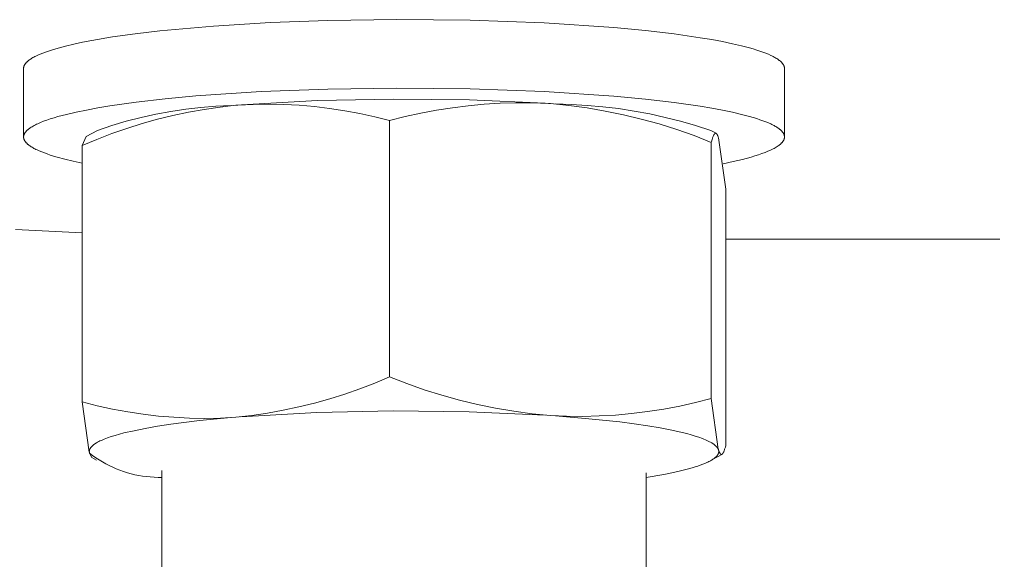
# Model space of a CAD drawing. Header units: millimetres. Extents: x -75 to 3710, y -20 to 2482.
# Drawn here: x 241.08 to 257.98, y 2303.33 to 2312.72 of the extents above; entities that cross this region are included whole.
import ezdxf

# ---------------------------------------------------------------- set-up
doc = ezdxf.new("R2010")
doc.units = ezdxf.units.MM
doc.layers.add('ZANO_R', color=7, linetype='Continuous', lineweight=0)

msp = doc.modelspace()

# ---------------------------------------------------------------- linework, layer by layer
at = {"layer": 'ZANO_R'}
for p, q in [((246.428, 2312.707), (247.627, 2312.724)), ((247.627, 2312.724), (248.901, 2312.711)), ((243.516, 2312.526), (244.446, 2312.61)), ((244.446, 2312.61), (245.433, 2312.67)), ((245.433, 2312.67), (246.428, 2312.707)), ((248.901, 2312.711), (250.182, 2312.664)), ((250.182, 2312.664), (251.388, 2312.583)), ((251.388, 2312.583), (251.937, 2312.531)), ((242.334, 2312.36), (242.692, 2312.42)), ((242.692, 2312.42), (243.087, 2312.476)), ((243.087, 2312.476), (243.516, 2312.526)), ((251.937, 2312.531), (252.439, 2312.472)), ((252.439, 2312.472), (252.887, 2312.408)), ((252.887, 2312.408), (253.089, 2312.374)), ((241.635, 2312.194), (241.751, 2312.228)), ((241.751, 2312.228), (241.879, 2312.262)), ((241.879, 2312.262), (242.02, 2312.296)), ((242.02, 2312.296), (242.171, 2312.328)), ((242.171, 2312.328), (242.334, 2312.36)), ((253.089, 2312.374), (253.276, 2312.339)), ((253.276, 2312.339), (253.448, 2312.303)), ((253.448, 2312.303), (253.604, 2312.267)), ((253.604, 2312.267), (253.744, 2312.23)), ((253.744, 2312.23), (253.808, 2312.212)), ((241.282, 2312.043), (241.297, 2312.052)), ((241.297, 2312.052), (241.312, 2312.061)), ((241.312, 2312.061), (241.328, 2312.07)), ((241.328, 2312.07), (241.345, 2312.079)), ((241.345, 2312.079), (241.363, 2312.087)), ((241.363, 2312.087), (241.4, 2312.105)), ((241.4, 2312.105), (241.441, 2312.123)), ((241.441, 2312.123), (241.485, 2312.141)), ((241.485, 2312.141), (241.532, 2312.159)), ((241.532, 2312.159), (241.582, 2312.176)), ((241.582, 2312.176), (241.635, 2312.194)), ((253.808, 2312.212), (253.869, 2312.193)), ((253.869, 2312.193), (253.925, 2312.174)), ((253.925, 2312.174), (253.978, 2312.156)), ((253.978, 2312.156), (254.027, 2312.137)), ((254.027, 2312.137), (254.072, 2312.119)), ((254.072, 2312.119), (254.114, 2312.1)), ((254.114, 2312.1), (254.133, 2312.091)), ((254.133, 2312.091), (254.152, 2312.081)), ((254.152, 2312.081), (254.169, 2312.072)), ((254.169, 2312.072), (254.186, 2312.063)), ((254.186, 2312.063), (254.202, 2312.054)), ((254.202, 2312.054), (254.217, 2312.044)), ((241.151, 2311.883), (241.152, 2311.887)), ((241.151, 2311.878), (241.151, 2311.883)), ((241.151, 2311.874), (241.151, 2311.878)), ((241.152, 2311.891), (241.153, 2311.896)), ((241.152, 2311.887), (241.152, 2311.891)), ((241.153, 2311.896), (241.154, 2311.9)), ((241.154, 2311.9), (241.155, 2311.905)), ((241.155, 2311.905), (241.157, 2311.909)), ((241.157, 2311.909), (241.158, 2311.913)), ((241.158, 2311.913), (241.16, 2311.918)), ((241.16, 2311.918), (241.162, 2311.922)), ((241.162, 2311.922), (241.164, 2311.927)), ((241.164, 2311.927), (241.166, 2311.931)), ((241.166, 2311.931), (241.168, 2311.936)), ((241.168, 2311.936), (241.171, 2311.94)), ((241.171, 2311.94), (241.174, 2311.944)), ((241.174, 2311.944), (241.177, 2311.949)), ((241.177, 2311.949), (241.18, 2311.953)), ((241.18, 2311.953), (241.183, 2311.958)), ((241.183, 2311.958), (241.187, 2311.962)), ((241.187, 2311.962), (241.19, 2311.967)), ((241.19, 2311.967), (241.194, 2311.971)), ((241.194, 2311.971), (241.198, 2311.976)), ((241.198, 2311.976), (241.203, 2311.98)), ((241.203, 2311.98), (241.207, 2311.985)), ((241.207, 2311.985), (241.212, 2311.989)), ((241.212, 2311.989), (241.217, 2311.993)), ((241.217, 2311.993), (241.222, 2311.998)), ((241.222, 2311.998), (241.227, 2312.002)), ((241.227, 2312.002), (241.232, 2312.007)), ((241.232, 2312.007), (241.244, 2312.016)), ((241.244, 2312.016), (241.256, 2312.025)), ((241.256, 2312.025), (241.269, 2312.034)), ((241.269, 2312.034), (241.282, 2312.043)), ((254.217, 2312.044), (254.233, 2312.034)), ((254.233, 2312.034), (254.248, 2312.024)), ((254.248, 2312.024), (254.255, 2312.019)), ((254.255, 2312.019), (254.261, 2312.014)), ((254.261, 2312.014), (254.268, 2312.009)), ((254.268, 2312.009), (254.274, 2312.003)), ((254.274, 2312.003), (254.28, 2311.998)), ((254.28, 2311.998), (254.286, 2311.993)), ((254.286, 2311.993), (254.292, 2311.988)), ((254.292, 2311.988), (254.297, 2311.982)), ((254.297, 2311.982), (254.302, 2311.977)), ((254.302, 2311.977), (254.307, 2311.972)), ((254.307, 2311.972), (254.312, 2311.967)), ((254.312, 2311.967), (254.316, 2311.961)), ((254.316, 2311.961), (254.32, 2311.956)), ((254.32, 2311.956), (254.324, 2311.95)), ((254.324, 2311.95), (254.328, 2311.945)), ((254.328, 2311.945), (254.33, 2311.942)), ((254.33, 2311.942), (254.331, 2311.94)), ((254.331, 2311.94), (254.333, 2311.937)), ((254.333, 2311.937), (254.334, 2311.934)), ((254.334, 2311.934), (254.336, 2311.932)), ((254.336, 2311.932), (254.337, 2311.929)), ((254.337, 2311.929), (254.339, 2311.926)), ((254.339, 2311.926), (254.34, 2311.923)), ((254.34, 2311.923), (254.341, 2311.921)), ((254.341, 2311.921), (254.342, 2311.918)), ((254.342, 2311.918), (254.343, 2311.915)), ((254.343, 2311.915), (254.344, 2311.913)), ((254.344, 2311.913), (254.345, 2311.91)), ((254.345, 2311.91), (254.346, 2311.907)), ((254.346, 2311.907), (254.347, 2311.904)), ((254.347, 2311.904), (254.348, 2311.902)), ((254.348, 2311.902), (254.348, 2311.899)), ((254.348, 2311.899), (254.349, 2311.896)), ((254.349, 2311.896), (254.349, 2311.893)), ((254.349, 2311.893), (254.35, 2311.891)), ((254.35, 2311.891), (254.35, 2311.888)), ((254.35, 2311.888), (254.351, 2311.885)), ((254.351, 2311.885), (254.351, 2311.882)), ((254.351, 2311.882), (254.351, 2311.88)), ((254.351, 2311.88), (254.351, 2311.877)), ((254.351, 2311.877), (254.351, 2311.874)), ((241.151, 2310.688), (241.151, 2311.874)), ((254.351, 2311.874), (254.351, 2310.684)), ((243.606, 2311.346), (244.141, 2311.396)), ((244.141, 2311.396), (245.274, 2311.472)), ((245.274, 2311.472), (246.428, 2311.517)), ((246.428, 2311.517), (247.627, 2311.534)), ((247.627, 2311.534), (248.901, 2311.521)), ((248.901, 2311.521), (250.182, 2311.474)), ((250.182, 2311.474), (251.388, 2311.393)), ((251.388, 2311.393), (251.937, 2311.341)), ((242.439, 2311.188), (242.649, 2311.223)), ((242.649, 2311.223), (243.106, 2311.288)), ((243.106, 2311.288), (243.606, 2311.346)), ((244.225, 2311.196), (244.487, 2311.217)), ((244.286, 2311.164), (244.56, 2311.204)), ((244.487, 2311.217), (244.75, 2311.228)), ((244.56, 2311.204), (244.834, 2311.235)), ((244.834, 2311.235), (244.868, 2311.238)), ((244.868, 2311.238), (245.134, 2311.25)), ((244.934, 2311.243), (246.25, 2311.315)), ((245.134, 2311.25), (245.399, 2311.254)), ((245.399, 2311.254), (245.665, 2311.249)), ((245.665, 2311.249), (245.93, 2311.236)), ((245.93, 2311.236), (246.195, 2311.213)), ((246.195, 2311.213), (246.459, 2311.181)), ((246.25, 2311.315), (247.567, 2311.343)), ((247.567, 2311.343), (248.885, 2311.328)), ((248.865, 2311.227), (248.589, 2311.192)), ((249.142, 2311.252), (248.865, 2311.227)), ((248.885, 2311.328), (250.201, 2311.269)), ((249.42, 2311.269), (249.142, 2311.252)), ((249.698, 2311.276), (249.42, 2311.269)), ((249.977, 2311.275), (249.698, 2311.276)), ((250.255, 2311.266), (249.977, 2311.275)), ((250.29, 2311.263), (250.255, 2311.266)), ((250.609, 2311.231), (250.29, 2311.263)), ((250.379, 2311.257), (250.653, 2311.25)), ((250.926, 2311.189), (250.609, 2311.231)), ((250.653, 2311.25), (250.927, 2311.233)), ((250.927, 2311.233), (251.2, 2311.209)), ((251.2, 2311.209), (251.472, 2311.176)), ((251.937, 2311.341), (252.439, 2311.282)), ((252.439, 2311.282), (252.887, 2311.218)), ((252.887, 2311.218), (253.089, 2311.184)), ((241.68, 2311.017), (241.748, 2311.037)), ((241.748, 2311.037), (241.897, 2311.077)), ((241.897, 2311.077), (242.063, 2311.115)), ((242.063, 2311.115), (242.243, 2311.152)), ((242.243, 2311.152), (242.439, 2311.188)), ((243.188, 2311.023), (243.444, 2311.079)), ((243.444, 2311.079), (243.703, 2311.127)), ((243.474, 2310.991), (243.743, 2311.058)), ((243.703, 2311.127), (243.963, 2311.166)), ((243.743, 2311.058), (244.013, 2311.115)), ((243.963, 2311.166), (244.225, 2311.196)), ((244.013, 2311.115), (244.286, 2311.164)), ((246.459, 2311.181), (246.722, 2311.141)), ((246.722, 2311.141), (246.983, 2311.092)), ((246.983, 2311.092), (247.242, 2311.035)), ((247.242, 2311.035), (247.499, 2310.968)), ((247.769, 2311.037), (247.499, 2310.968)), ((248.041, 2311.098), (247.769, 2311.037)), ((248.314, 2311.149), (248.041, 2311.098)), ((248.589, 2311.192), (248.314, 2311.149)), ((251.242, 2311.135), (250.926, 2311.189)), ((251.556, 2311.071), (251.242, 2311.135)), ((251.472, 2311.176), (251.743, 2311.134)), ((251.867, 2310.996), (251.556, 2311.071)), ((251.743, 2311.134), (252.013, 2311.084)), ((252.013, 2311.084), (252.281, 2311.025)), ((253.089, 2311.184), (253.276, 2311.149)), ((253.276, 2311.149), (253.448, 2311.113)), ((253.448, 2311.113), (253.604, 2311.077)), ((253.604, 2311.077), (253.744, 2311.04)), ((253.744, 2311.04), (253.808, 2311.022)), ((241.283, 2310.853), (241.3, 2310.863)), ((241.3, 2310.863), (241.318, 2310.874)), ((241.318, 2310.874), (241.337, 2310.884)), ((241.337, 2310.884), (241.357, 2310.894)), ((241.357, 2310.894), (241.378, 2310.905)), ((241.378, 2310.905), (241.4, 2310.915)), ((241.4, 2310.915), (241.447, 2310.936)), ((241.447, 2310.936), (241.499, 2310.956)), ((241.499, 2310.956), (241.555, 2310.977)), ((241.555, 2310.977), (241.615, 2310.997)), ((241.615, 2310.997), (241.68, 2311.017)), ((242.431, 2310.799), (242.681, 2310.882)), ((242.681, 2310.882), (242.933, 2310.957)), ((242.933, 2310.957), (243.188, 2311.023)), ((242.944, 2310.834), (243.208, 2310.917)), ((243.208, 2310.917), (243.474, 2310.991)), ((247.499, 2310.968), (247.499, 2306.521)), ((252.175, 2310.91), (251.867, 2310.996)), ((252.481, 2310.814), (252.175, 2310.91)), ((252.281, 2311.025), (252.546, 2310.958)), ((252.546, 2310.958), (252.81, 2310.882)), ((252.81, 2310.882), (253.071, 2310.799)), ((253.808, 2311.022), (253.869, 2311.003)), ((253.869, 2311.003), (253.925, 2310.984)), ((253.925, 2310.984), (253.978, 2310.966)), ((253.978, 2310.966), (254.027, 2310.947)), ((254.027, 2310.947), (254.072, 2310.929)), ((254.072, 2310.929), (254.114, 2310.91)), ((254.114, 2310.91), (254.133, 2310.901)), ((254.133, 2310.901), (254.152, 2310.891)), ((254.152, 2310.891), (254.169, 2310.882)), ((254.169, 2310.882), (254.186, 2310.873)), ((254.186, 2310.873), (254.202, 2310.864)), ((254.202, 2310.864), (254.217, 2310.854)), ((241.151, 2310.693), (241.152, 2310.698)), ((241.152, 2310.698), (241.153, 2310.703)), ((241.153, 2310.703), (241.154, 2310.708)), ((241.154, 2310.708), (241.155, 2310.714)), ((241.155, 2310.714), (241.157, 2310.719)), ((241.157, 2310.719), (241.158, 2310.724)), ((241.158, 2310.724), (241.16, 2310.729)), ((241.16, 2310.729), (241.163, 2310.734)), ((241.163, 2310.734), (241.165, 2310.739)), ((241.165, 2310.739), (241.168, 2310.744)), ((241.168, 2310.744), (241.171, 2310.749)), ((241.171, 2310.749), (241.174, 2310.755)), ((241.174, 2310.755), (241.177, 2310.76)), ((241.177, 2310.76), (241.181, 2310.765)), ((241.181, 2310.765), (241.185, 2310.77)), ((241.185, 2310.77), (241.189, 2310.775)), ((241.189, 2310.775), (241.194, 2310.78)), ((241.194, 2310.78), (241.198, 2310.785)), ((241.198, 2310.785), (241.203, 2310.791)), ((241.203, 2310.791), (241.208, 2310.796)), ((241.208, 2310.796), (241.214, 2310.801)), ((241.214, 2310.801), (241.22, 2310.806)), ((241.22, 2310.806), (241.226, 2310.811)), ((241.226, 2310.811), (241.232, 2310.817)), ((241.232, 2310.817), (241.238, 2310.822)), ((241.238, 2310.822), (241.245, 2310.827)), ((241.245, 2310.827), (241.252, 2310.832)), ((241.252, 2310.832), (241.267, 2310.843)), ((241.267, 2310.843), (241.283, 2310.853)), ((242.236, 2310.69), (242.431, 2310.799)), ((242.424, 2310.643), (242.682, 2310.742)), ((242.682, 2310.742), (242.944, 2310.834)), ((252.783, 2310.708), (252.481, 2310.814)), ((253.081, 2310.591), (252.783, 2310.708)), ((253.071, 2310.799), (253.163, 2310.748)), ((253.116, 2310.701), (253.112, 2310.691)), ((253.12, 2310.709), (253.116, 2310.701)), ((253.122, 2310.713), (253.12, 2310.709)), ((253.124, 2310.717), (253.122, 2310.713)), ((253.125, 2310.72), (253.124, 2310.717)), ((253.127, 2310.724), (253.125, 2310.72)), ((253.129, 2310.727), (253.127, 2310.724)), ((253.131, 2310.73), (253.129, 2310.727)), ((253.132, 2310.731), (253.131, 2310.73)), ((253.133, 2310.733), (253.132, 2310.731)), ((253.134, 2310.734), (253.133, 2310.733)), ((253.135, 2310.735), (253.134, 2310.734)), ((253.136, 2310.736), (253.135, 2310.735)), ((253.137, 2310.738), (253.136, 2310.736)), ((253.138, 2310.739), (253.137, 2310.738)), ((253.139, 2310.74), (253.138, 2310.739)), ((253.14, 2310.741), (253.139, 2310.74)), ((253.141, 2310.742), (253.14, 2310.741)), ((253.142, 2310.743), (253.141, 2310.742)), ((253.143, 2310.743), (253.142, 2310.743)), ((253.144, 2310.744), (253.143, 2310.743)), ((253.145, 2310.744), (253.144, 2310.744)), ((253.144, 2310.744), (253.144, 2310.744)), ((253.146, 2310.745), (253.145, 2310.745)), ((253.145, 2310.745), (253.145, 2310.744)), ((253.147, 2310.746), (253.146, 2310.745)), ((253.146, 2310.745), (253.146, 2310.745)), ((253.148, 2310.746), (253.147, 2310.746)), ((253.147, 2310.746), (253.147, 2310.746)), ((253.149, 2310.747), (253.148, 2310.747)), ((253.148, 2310.747), (253.148, 2310.747)), ((253.148, 2310.747), (253.148, 2310.746)), ((253.15, 2310.747), (253.149, 2310.747)), ((253.149, 2310.747), (253.149, 2310.747)), ((253.151, 2310.748), (253.15, 2310.748)), ((253.15, 2310.748), (253.15, 2310.747)), ((253.152, 2310.748), (253.151, 2310.748)), ((253.151, 2310.748), (253.151, 2310.748)), ((253.153, 2310.748), (253.152, 2310.748)), ((253.152, 2310.748), (253.152, 2310.748)), ((253.154, 2310.748), (253.153, 2310.748)), ((253.153, 2310.748), (253.153, 2310.748)), ((253.155, 2310.749), (253.154, 2310.749)), ((253.154, 2310.749), (253.154, 2310.748)), ((253.156, 2310.749), (253.155, 2310.749)), ((253.155, 2310.749), (253.155, 2310.749)), ((253.157, 2310.749), (253.156, 2310.749)), ((253.156, 2310.749), (253.156, 2310.749)), ((253.158, 2310.749), (253.157, 2310.749)), ((253.157, 2310.749), (253.157, 2310.749)), ((253.159, 2310.749), (253.158, 2310.749)), ((253.158, 2310.749), (253.158, 2310.749)), ((253.159, 2310.748), (253.159, 2310.749)), ((253.16, 2310.748), (253.159, 2310.748)), ((253.161, 2310.748), (253.16, 2310.748)), ((253.16, 2310.748), (253.16, 2310.748)), ((253.162, 2310.748), (253.161, 2310.748)), ((253.161, 2310.748), (253.161, 2310.748)), ((253.163, 2310.747), (253.162, 2310.748)), ((253.162, 2310.748), (253.162, 2310.748)), ((253.164, 2310.747), (253.163, 2310.747)), ((253.163, 2310.747), (253.163, 2310.747)), ((253.165, 2310.747), (253.164, 2310.747)), ((253.164, 2310.747), (253.164, 2310.747)), ((253.165, 2310.746), (253.165, 2310.747)), ((253.166, 2310.746), (253.165, 2310.746)), ((253.167, 2310.745), (253.166, 2310.746)), ((253.166, 2310.746), (253.166, 2310.746)), ((253.168, 2310.745), (253.167, 2310.745)), ((253.167, 2310.745), (253.167, 2310.745)), ((253.168, 2310.744), (253.168, 2310.745)), ((253.169, 2310.744), (253.168, 2310.744)), ((253.17, 2310.743), (253.169, 2310.744)), ((253.169, 2310.744), (253.169, 2310.744)), ((253.171, 2310.742), (253.17, 2310.743)), ((253.17, 2310.743), (253.17, 2310.743)), ((253.172, 2310.741), (253.171, 2310.742)), ((253.173, 2310.74), (253.172, 2310.741)), ((253.174, 2310.739), (253.173, 2310.74)), ((253.175, 2310.738), (253.174, 2310.739)), ((253.176, 2310.737), (253.175, 2310.738)), ((253.177, 2310.736), (253.176, 2310.737)), ((253.178, 2310.735), (253.177, 2310.736)), ((253.179, 2310.733), (253.178, 2310.735)), ((253.18, 2310.732), (253.179, 2310.733)), ((253.181, 2310.73), (253.18, 2310.732)), ((253.182, 2310.729), (253.181, 2310.73)), ((253.183, 2310.727), (253.182, 2310.729)), ((253.185, 2310.724), (253.183, 2310.727)), ((253.187, 2310.72), (253.185, 2310.724)), ((253.189, 2310.716), (253.187, 2310.72)), ((253.191, 2310.712), (253.189, 2310.716)), ((253.193, 2310.707), (253.191, 2310.712)), ((253.195, 2310.703), (253.193, 2310.707)), ((253.199, 2310.692), (253.195, 2310.703)), ((254.217, 2310.854), (254.231, 2310.845)), ((254.231, 2310.845), (254.245, 2310.836)), ((254.245, 2310.836), (254.257, 2310.827)), ((254.257, 2310.827), (254.269, 2310.817)), ((254.269, 2310.817), (254.275, 2310.813)), ((254.275, 2310.813), (254.28, 2310.808)), ((254.28, 2310.808), (254.286, 2310.803)), ((254.286, 2310.803), (254.291, 2310.799)), ((254.291, 2310.799), (254.296, 2310.794)), ((254.296, 2310.794), (254.3, 2310.789)), ((254.3, 2310.789), (254.305, 2310.784)), ((254.305, 2310.784), (254.309, 2310.78)), ((254.309, 2310.78), (254.313, 2310.775)), ((254.313, 2310.775), (254.317, 2310.77)), ((254.317, 2310.77), (254.321, 2310.765)), ((254.321, 2310.765), (254.324, 2310.76)), ((254.324, 2310.76), (254.328, 2310.755)), ((254.328, 2310.755), (254.331, 2310.751)), ((254.331, 2310.751), (254.334, 2310.746)), ((254.334, 2310.746), (254.336, 2310.741)), ((254.336, 2310.741), (254.338, 2310.738)), ((254.338, 2310.738), (254.339, 2310.736)), ((254.339, 2310.736), (254.34, 2310.734)), ((254.34, 2310.734), (254.341, 2310.731)), ((254.341, 2310.731), (254.342, 2310.729)), ((254.342, 2310.729), (254.343, 2310.726)), ((254.343, 2310.726), (254.344, 2310.724)), ((254.344, 2310.724), (254.345, 2310.721)), ((254.345, 2310.721), (254.346, 2310.719)), ((254.346, 2310.719), (254.346, 2310.716)), ((254.346, 2310.716), (254.347, 2310.714)), ((254.347, 2310.714), (254.348, 2310.711)), ((254.348, 2310.711), (254.348, 2310.709)), ((254.348, 2310.709), (254.349, 2310.706)), ((254.349, 2310.706), (254.349, 2310.704)), ((254.349, 2310.704), (254.35, 2310.701)), ((254.35, 2310.701), (254.35, 2310.699)), ((254.35, 2310.699), (254.35, 2310.696)), ((254.35, 2310.696), (254.351, 2310.694)), ((254.351, 2310.694), (254.351, 2310.691)), ((241.151, 2310.688), (241.151, 2310.693)), ((241.151, 2310.683), (241.151, 2310.688)), ((241.151, 2310.678), (241.151, 2310.683)), ((241.152, 2310.673), (241.151, 2310.678)), ((241.152, 2310.668), (241.152, 2310.673)), ((241.153, 2310.663), (241.152, 2310.668)), ((241.154, 2310.658), (241.153, 2310.663)), ((241.155, 2310.653), (241.154, 2310.658)), ((241.157, 2310.648), (241.155, 2310.653)), ((241.159, 2310.643), (241.157, 2310.648)), ((241.161, 2310.638), (241.159, 2310.643)), ((241.163, 2310.633), (241.161, 2310.638)), ((241.165, 2310.628), (241.163, 2310.633)), ((241.168, 2310.623), (241.165, 2310.628)), ((241.171, 2310.618), (241.168, 2310.623)), ((241.174, 2310.613), (241.171, 2310.618)), ((241.177, 2310.609), (241.174, 2310.613)), ((241.181, 2310.604), (241.177, 2310.609)), ((241.184, 2310.599), (241.181, 2310.604)), ((241.188, 2310.594), (241.184, 2310.599)), ((241.192, 2310.589), (241.188, 2310.594)), ((241.197, 2310.584), (241.192, 2310.589)), ((241.201, 2310.58), (241.197, 2310.584)), ((241.206, 2310.575), (241.201, 2310.58)), ((241.211, 2310.57), (241.206, 2310.575)), ((241.216, 2310.565), (241.211, 2310.57)), ((241.221, 2310.56), (241.216, 2310.565)), ((241.227, 2310.556), (241.221, 2310.56)), ((241.232, 2310.551), (241.227, 2310.556)), ((241.244, 2310.542), (241.232, 2310.551)), ((241.257, 2310.532), (241.244, 2310.542)), ((241.271, 2310.523), (241.257, 2310.532)), ((242.17, 2310.535), (242.236, 2310.69)), ((242.17, 2310.535), (242.424, 2310.643)), ((242.17, 2306.087), (242.17, 2310.535)), ((253.089, 2310.62), (253.081, 2310.591)), ((253.081, 2306.143), (253.081, 2310.591)), ((253.096, 2310.646), (253.089, 2310.62)), ((253.1, 2310.659), (253.096, 2310.646)), ((253.104, 2310.67), (253.1, 2310.659)), ((253.108, 2310.681), (253.104, 2310.67)), ((253.112, 2310.691), (253.108, 2310.681)), ((253.203, 2310.681), (253.199, 2310.692)), ((253.207, 2310.669), (253.203, 2310.681)), ((253.333, 2309.779), (253.207, 2310.669)), ((254.24, 2310.529), (254.224, 2310.518)), ((254.254, 2310.539), (254.24, 2310.529)), ((254.261, 2310.544), (254.254, 2310.539)), ((254.267, 2310.549), (254.261, 2310.544)), ((254.274, 2310.554), (254.267, 2310.549)), ((254.28, 2310.559), (254.274, 2310.554)), ((254.286, 2310.565), (254.28, 2310.559)), ((254.291, 2310.57), (254.286, 2310.565)), ((254.296, 2310.575), (254.291, 2310.57)), ((254.301, 2310.58), (254.296, 2310.575)), ((254.306, 2310.585), (254.301, 2310.58)), ((254.311, 2310.59), (254.306, 2310.585)), ((254.315, 2310.595), (254.311, 2310.59)), ((254.319, 2310.6), (254.315, 2310.595)), ((254.323, 2310.606), (254.319, 2310.6)), ((254.326, 2310.611), (254.323, 2310.606)), ((254.33, 2310.616), (254.326, 2310.611)), ((254.333, 2310.621), (254.33, 2310.616)), ((254.334, 2310.623), (254.333, 2310.621)), ((254.336, 2310.626), (254.334, 2310.623)), ((254.337, 2310.628), (254.336, 2310.626)), ((254.338, 2310.631), (254.337, 2310.628)), ((254.339, 2310.634), (254.338, 2310.631)), ((254.341, 2310.636), (254.339, 2310.634)), ((254.342, 2310.639), (254.341, 2310.636)), ((254.343, 2310.641), (254.342, 2310.639)), ((254.344, 2310.644), (254.343, 2310.641)), ((254.345, 2310.646), (254.344, 2310.644)), ((254.346, 2310.651), (254.345, 2310.649)), ((254.345, 2310.649), (254.345, 2310.646)), ((254.347, 2310.654), (254.346, 2310.651)), ((254.348, 2310.656), (254.347, 2310.654)), ((254.349, 2310.661), (254.348, 2310.659)), ((254.348, 2310.659), (254.348, 2310.656)), ((254.35, 2310.666), (254.349, 2310.664)), ((254.349, 2310.664), (254.349, 2310.661)), ((254.351, 2310.674), (254.35, 2310.671)), ((254.35, 2310.671), (254.35, 2310.669)), ((254.35, 2310.669), (254.35, 2310.666)), ((254.351, 2310.691), (254.351, 2310.689)), ((254.351, 2310.689), (254.351, 2310.686)), ((254.351, 2310.686), (254.351, 2310.684)), ((254.351, 2310.684), (254.351, 2310.681)), ((254.351, 2310.681), (254.351, 2310.679)), ((254.351, 2310.679), (254.351, 2310.676)), ((254.351, 2310.676), (254.351, 2310.674)), ((241.285, 2310.514), (241.271, 2310.523)), ((241.299, 2310.505), (241.285, 2310.514)), ((241.315, 2310.496), (241.299, 2310.505)), ((241.331, 2310.487), (241.315, 2310.496)), ((241.348, 2310.478), (241.331, 2310.487)), ((241.365, 2310.469), (241.348, 2310.478)), ((241.384, 2310.46), (241.365, 2310.469)), ((241.423, 2310.442), (241.384, 2310.46)), ((241.466, 2310.425), (241.423, 2310.442)), ((241.512, 2310.407), (241.466, 2310.425)), ((241.562, 2310.389), (241.512, 2310.407)), ((241.615, 2310.371), (241.562, 2310.389)), ((241.672, 2310.353), (241.615, 2310.371)), ((253.9, 2310.375), (253.837, 2310.355)), ((253.959, 2310.395), (253.9, 2310.375)), ((254.014, 2310.416), (253.959, 2310.395)), ((254.064, 2310.436), (254.014, 2310.416)), ((254.11, 2310.456), (254.064, 2310.436)), ((254.132, 2310.467), (254.11, 2310.456)), ((254.152, 2310.477), (254.132, 2310.467)), ((254.172, 2310.487), (254.152, 2310.477)), ((254.19, 2310.498), (254.172, 2310.487)), ((254.208, 2310.508), (254.19, 2310.498)), ((254.224, 2310.518), (254.208, 2310.508)), ((241.732, 2310.335), (241.672, 2310.353)), ((241.864, 2310.3), (241.732, 2310.335)), ((242.009, 2310.265), (241.864, 2310.3)), ((242.17, 2310.23), (242.009, 2310.265)), ((253.462, 2310.258), (253.285, 2310.221)), ((253.624, 2310.296), (253.462, 2310.258)), ((253.77, 2310.335), (253.624, 2310.296)), ((253.837, 2310.355), (253.77, 2310.335)), ((253.333, 2305.332), (253.333, 2309.779)), ((242.17, 2309.023), (241.009, 2309.077)), ((267.751, 2308.911), (253.333, 2308.911)), ((247.499, 2306.521), (247.245, 2306.413)), ((247.499, 2306.521), (247.798, 2306.404)), ((246.987, 2306.313), (246.725, 2306.222)), ((247.245, 2306.413), (246.987, 2306.313)), ((247.798, 2306.404), (248.099, 2306.298)), ((246.461, 2306.139), (246.195, 2306.064)), ((246.725, 2306.222), (246.461, 2306.139)), ((248.099, 2306.298), (248.405, 2306.202)), ((248.405, 2306.202), (248.713, 2306.116)), ((252.808, 2306.074), (253.081, 2306.143)), ((253.081, 2306.143), (253.203, 2305.268)), ((242.43, 2306.02), (242.17, 2306.087)), ((242.17, 2306.087), (242.291, 2305.211)), ((242.693, 2305.962), (242.43, 2306.02)), ((245.926, 2305.998), (245.656, 2305.941)), ((246.195, 2306.064), (245.926, 2305.998)), ((248.713, 2306.116), (249.025, 2306.041)), ((249.025, 2306.041), (249.338, 2305.977)), ((249.338, 2305.977), (249.654, 2305.923)), ((252.256, 2305.961), (252.533, 2306.013)), ((252.533, 2306.013), (252.808, 2306.074)), ((242.957, 2305.913), (242.693, 2305.962)), ((243.223, 2305.872), (242.957, 2305.913)), ((243.491, 2305.841), (243.223, 2305.872)), ((243.759, 2305.819), (243.491, 2305.841)), ((244.028, 2305.806), (243.759, 2305.819)), ((244.297, 2305.801), (244.028, 2305.806)), ((244.204, 2305.761), (244.75, 2305.814)), ((244.566, 2305.806), (244.297, 2305.801)), ((244.834, 2305.821), (244.566, 2305.806)), ((245.109, 2305.852), (244.834, 2305.821)), ((244.919, 2305.827), (246.238, 2305.9)), ((245.383, 2305.892), (245.109, 2305.852)), ((245.656, 2305.941), (245.383, 2305.892)), ((246.238, 2305.9), (247.56, 2305.929)), ((247.56, 2305.929), (248.881, 2305.914)), ((248.881, 2305.914), (250.201, 2305.855)), ((249.654, 2305.923), (249.972, 2305.88)), ((249.972, 2305.88), (250.29, 2305.849)), ((250.29, 2305.849), (250.572, 2305.837)), ((250.379, 2305.843), (250.956, 2305.795)), ((250.572, 2305.837), (250.854, 2305.835)), ((250.854, 2305.835), (251.135, 2305.842)), ((250.956, 2305.795), (251.495, 2305.738)), ((251.135, 2305.842), (251.417, 2305.858)), ((251.417, 2305.858), (251.697, 2305.883)), ((251.697, 2305.883), (251.977, 2305.917)), ((251.977, 2305.917), (252.256, 2305.961)), ((243.067, 2305.587), (243.261, 2305.626)), ((243.261, 2305.626), (243.473, 2305.663)), ((243.473, 2305.663), (243.703, 2305.698)), ((243.703, 2305.698), (244.204, 2305.761)), ((251.495, 2305.738), (251.745, 2305.706)), ((251.745, 2305.706), (251.979, 2305.671)), ((251.979, 2305.671), (252.197, 2305.634)), ((252.197, 2305.634), (252.395, 2305.596)), ((242.579, 2305.451), (242.608, 2305.462)), ((242.608, 2305.462), (242.671, 2305.484)), ((242.671, 2305.484), (242.739, 2305.505)), ((242.739, 2305.505), (242.813, 2305.526)), ((242.813, 2305.526), (242.893, 2305.547)), ((242.893, 2305.547), (243.067, 2305.587)), ((252.395, 2305.596), (252.574, 2305.556)), ((252.574, 2305.556), (252.655, 2305.535)), ((252.655, 2305.535), (252.731, 2305.514)), ((252.731, 2305.514), (252.802, 2305.493)), ((252.802, 2305.493), (252.867, 2305.472)), ((252.867, 2305.472), (252.926, 2305.45)), ((242.311, 2305.286), (242.313, 2305.288)), ((242.313, 2305.288), (242.314, 2305.291)), ((242.314, 2305.291), (242.317, 2305.294)), ((242.317, 2305.294), (242.319, 2305.297)), ((242.319, 2305.297), (242.321, 2305.299)), ((242.321, 2305.299), (242.323, 2305.302)), ((242.323, 2305.302), (242.326, 2305.305)), ((242.326, 2305.305), (242.328, 2305.308)), ((242.328, 2305.308), (242.333, 2305.313)), ((242.333, 2305.313), (242.339, 2305.319)), ((242.339, 2305.319), (242.345, 2305.324)), ((242.345, 2305.324), (242.351, 2305.33)), ((242.351, 2305.33), (242.358, 2305.335)), ((242.358, 2305.335), (242.365, 2305.341)), ((242.365, 2305.341), (242.372, 2305.347)), ((242.372, 2305.347), (242.38, 2305.352)), ((242.38, 2305.352), (242.388, 2305.358)), ((242.388, 2305.358), (242.396, 2305.363)), ((242.396, 2305.363), (242.405, 2305.369)), ((242.405, 2305.369), (242.414, 2305.374)), ((242.414, 2305.374), (242.433, 2305.385)), ((242.433, 2305.385), (242.454, 2305.397)), ((242.454, 2305.397), (242.476, 2305.408)), ((242.476, 2305.408), (242.5, 2305.419)), ((242.5, 2305.419), (242.525, 2305.43)), ((242.525, 2305.43), (242.551, 2305.441)), ((242.551, 2305.441), (242.579, 2305.451)), ((252.926, 2305.45), (252.953, 2305.44)), ((252.953, 2305.44), (252.979, 2305.429)), ((252.979, 2305.429), (253.004, 2305.418)), ((253.004, 2305.418), (253.027, 2305.407)), ((253.027, 2305.407), (253.049, 2305.396)), ((253.049, 2305.396), (253.07, 2305.385)), ((253.07, 2305.385), (253.089, 2305.374)), ((253.089, 2305.374), (253.098, 2305.369)), ((253.098, 2305.369), (253.106, 2305.363)), ((253.106, 2305.363), (253.115, 2305.358)), ((253.115, 2305.358), (253.123, 2305.352)), ((253.123, 2305.352), (253.13, 2305.347)), ((253.13, 2305.347), (253.137, 2305.341)), ((253.137, 2305.341), (253.144, 2305.336)), ((253.144, 2305.336), (253.151, 2305.33)), ((253.151, 2305.33), (253.157, 2305.325)), ((253.157, 2305.325), (253.163, 2305.319)), ((253.163, 2305.319), (253.168, 2305.314)), ((253.168, 2305.314), (253.174, 2305.308)), ((253.174, 2305.308), (253.178, 2305.303)), ((253.178, 2305.303), (253.181, 2305.3)), ((253.181, 2305.3), (253.183, 2305.298)), ((253.183, 2305.298), (253.185, 2305.295)), ((253.185, 2305.295), (253.187, 2305.292)), ((253.187, 2305.292), (253.189, 2305.289)), ((253.189, 2305.289), (253.191, 2305.287)), ((253.191, 2305.287), (253.193, 2305.284)), ((253.317, 2305.276), (253.325, 2305.303)), ((253.325, 2305.303), (253.333, 2305.332)), ((242.291, 2305.233), (242.292, 2305.236)), ((242.291, 2305.231), (242.291, 2305.233)), ((242.291, 2305.228), (242.291, 2305.231)), ((242.291, 2305.225), (242.291, 2305.228)), ((242.291, 2305.222), (242.291, 2305.225)), ((242.291, 2305.22), (242.291, 2305.222)), ((242.292, 2305.217), (242.291, 2305.22)), ((242.292, 2305.241), (242.293, 2305.244)), ((242.292, 2305.239), (242.292, 2305.241)), ((242.292, 2305.236), (242.292, 2305.239)), ((242.292, 2305.214), (242.292, 2305.217)), ((242.292, 2305.212), (242.292, 2305.214)), ((242.293, 2305.209), (242.292, 2305.212)), ((242.293, 2305.244), (242.294, 2305.247)), ((242.293, 2305.206), (242.293, 2305.209)), ((242.294, 2305.203), (242.293, 2305.206)), ((242.294, 2305.25), (242.295, 2305.252)), ((242.294, 2305.247), (242.294, 2305.25)), ((242.295, 2305.201), (242.294, 2305.203)), ((242.295, 2305.252), (242.296, 2305.255)), ((242.295, 2305.198), (242.295, 2305.201)), ((242.349, 2305.157), (242.295, 2305.198)), ((242.296, 2305.255), (242.297, 2305.258)), ((242.297, 2305.258), (242.298, 2305.261)), ((242.298, 2305.261), (242.299, 2305.263)), ((242.299, 2305.263), (242.3, 2305.266)), ((242.337, 2305.121), (242.299, 2305.186)), ((242.3, 2305.266), (242.301, 2305.269)), ((242.301, 2305.269), (242.303, 2305.272)), ((242.303, 2305.272), (242.304, 2305.274)), ((242.304, 2305.274), (242.306, 2305.277)), ((242.306, 2305.277), (242.307, 2305.28)), ((242.307, 2305.28), (242.309, 2305.283)), ((242.309, 2305.283), (242.311, 2305.286)), ((242.417, 2305.076), (242.337, 2305.121)), ((242.404, 2305.118), (242.349, 2305.157)), ((242.461, 2305.081), (242.404, 2305.118)), ((253.263, 2305.175), (253.102, 2305.085)), ((253.146, 2305.118), (253.141, 2305.114)), ((253.15, 2305.122), (253.146, 2305.118)), ((253.155, 2305.126), (253.15, 2305.122)), ((253.159, 2305.129), (253.155, 2305.126)), ((253.163, 2305.133), (253.159, 2305.129)), ((253.167, 2305.137), (253.163, 2305.133)), ((253.171, 2305.141), (253.167, 2305.137)), ((253.175, 2305.145), (253.171, 2305.141)), ((253.178, 2305.149), (253.175, 2305.145)), ((253.182, 2305.153), (253.178, 2305.149)), ((253.185, 2305.157), (253.182, 2305.153)), ((253.188, 2305.161), (253.185, 2305.157)), ((253.19, 2305.165), (253.188, 2305.161)), ((253.193, 2305.169), (253.19, 2305.165)), ((253.193, 2305.284), (253.194, 2305.281)), ((253.195, 2305.173), (253.193, 2305.169)), ((253.194, 2305.281), (253.196, 2305.278)), ((253.198, 2305.177), (253.195, 2305.173)), ((253.196, 2305.278), (253.197, 2305.276)), ((253.197, 2305.276), (253.199, 2305.273)), ((253.2, 2305.181), (253.198, 2305.177)), ((253.199, 2305.273), (253.2, 2305.27)), ((253.2, 2305.27), (253.202, 2305.268)), ((253.201, 2305.183), (253.2, 2305.181)), ((253.202, 2305.184), (253.201, 2305.183)), ((253.202, 2305.268), (253.203, 2305.265)), ((253.203, 2305.188), (253.202, 2305.186)), ((253.202, 2305.186), (253.202, 2305.184)), ((253.203, 2305.265), (253.204, 2305.262)), ((253.204, 2305.19), (253.203, 2305.188)), ((253.204, 2305.262), (253.205, 2305.26)), ((253.205, 2305.192), (253.204, 2305.19)), ((253.205, 2305.26), (253.206, 2305.257)), ((253.206, 2305.196), (253.205, 2305.194)), ((253.205, 2305.194), (253.205, 2305.192)), ((253.206, 2305.257), (253.207, 2305.254)), ((253.207, 2305.198), (253.206, 2305.196)), ((253.207, 2305.254), (253.207, 2305.252)), ((253.207, 2305.252), (253.208, 2305.25)), ((253.208, 2305.202), (253.207, 2305.2)), ((253.207, 2305.2), (253.207, 2305.198)), ((253.208, 2305.25), (253.208, 2305.248)), ((253.208, 2305.248), (253.209, 2305.247)), ((253.209, 2305.206), (253.208, 2305.204)), ((253.208, 2305.204), (253.208, 2305.202)), ((253.209, 2305.247), (253.209, 2305.245)), ((253.209, 2305.245), (253.21, 2305.243)), ((253.21, 2305.21), (253.209, 2305.208)), ((253.209, 2305.208), (253.209, 2305.206)), ((253.21, 2305.243), (253.21, 2305.241)), ((253.21, 2305.241), (253.21, 2305.239)), ((253.21, 2305.239), (253.21, 2305.237)), ((253.21, 2305.237), (253.211, 2305.235)), ((253.211, 2305.218), (253.21, 2305.216)), ((253.21, 2305.216), (253.21, 2305.214)), ((253.21, 2305.214), (253.21, 2305.212)), ((253.21, 2305.212), (253.21, 2305.21)), ((253.211, 2305.242), (253.214, 2305.232)), ((253.211, 2305.235), (253.211, 2305.233)), ((253.211, 2305.233), (253.211, 2305.231)), ((253.211, 2305.231), (253.211, 2305.229)), ((253.211, 2305.229), (253.211, 2305.227)), ((253.211, 2305.227), (253.211, 2305.225)), ((253.211, 2305.225), (253.211, 2305.223)), ((253.211, 2305.223), (253.211, 2305.221)), ((253.211, 2305.221), (253.211, 2305.22)), ((253.211, 2305.22), (253.211, 2305.218)), ((253.214, 2305.232), (253.218, 2305.223)), ((253.218, 2305.223), (253.221, 2305.214)), ((253.221, 2305.214), (253.223, 2305.21)), ((253.223, 2305.21), (253.225, 2305.207)), ((253.225, 2305.207), (253.227, 2305.203)), ((253.227, 2305.203), (253.228, 2305.2)), ((253.228, 2305.2), (253.23, 2305.197)), ((253.23, 2305.197), (253.232, 2305.194)), ((253.232, 2305.194), (253.234, 2305.191)), ((253.234, 2305.191), (253.234, 2305.19)), ((253.234, 2305.19), (253.235, 2305.189)), ((253.235, 2305.189), (253.236, 2305.188)), ((253.236, 2305.188), (253.237, 2305.187)), ((253.237, 2305.187), (253.238, 2305.186)), ((253.238, 2305.186), (253.239, 2305.184)), ((253.239, 2305.184), (253.24, 2305.183)), ((253.24, 2305.183), (253.241, 2305.182)), ((253.241, 2305.182), (253.242, 2305.181)), ((253.242, 2305.181), (253.243, 2305.18)), ((253.243, 2305.18), (253.243, 2305.18)), ((253.243, 2305.18), (253.244, 2305.18)), ((253.244, 2305.18), (253.244, 2305.179)), ((253.244, 2305.179), (253.245, 2305.179)), ((253.245, 2305.179), (253.245, 2305.178)), ((253.245, 2305.178), (253.246, 2305.178)), ((253.246, 2305.178), (253.246, 2305.178)), ((253.246, 2305.178), (253.247, 2305.177)), ((253.247, 2305.177), (253.247, 2305.177)), ((253.247, 2305.177), (253.248, 2305.177)), ((253.248, 2305.177), (253.248, 2305.177)), ((253.248, 2305.177), (253.249, 2305.176)), ((253.249, 2305.176), (253.249, 2305.176)), ((253.249, 2305.176), (253.25, 2305.176)), ((253.25, 2305.176), (253.25, 2305.176)), ((253.25, 2305.176), (253.251, 2305.175)), ((253.251, 2305.175), (253.251, 2305.175)), ((253.251, 2305.175), (253.252, 2305.175)), ((253.252, 2305.175), (253.252, 2305.175)), ((253.252, 2305.175), (253.253, 2305.175)), ((253.253, 2305.175), (253.253, 2305.175)), ((253.253, 2305.175), (253.254, 2305.175)), ((253.254, 2305.175), (253.254, 2305.174)), ((253.254, 2305.174), (253.255, 2305.174)), ((253.255, 2305.174), (253.255, 2305.174)), ((253.255, 2305.174), (253.256, 2305.174)), ((253.256, 2305.174), (253.256, 2305.174)), ((253.256, 2305.174), (253.257, 2305.174)), ((253.257, 2305.174), (253.257, 2305.174)), ((253.257, 2305.174), (253.258, 2305.174)), ((253.258, 2305.174), (253.258, 2305.174)), ((253.258, 2305.174), (253.259, 2305.174)), ((253.259, 2305.174), (253.259, 2305.174)), ((253.259, 2305.174), (253.26, 2305.174)), ((253.26, 2305.174), (253.261, 2305.175)), ((253.26, 2305.174), (253.26, 2305.174)), ((253.261, 2305.175), (253.261, 2305.175)), ((253.261, 2305.175), (253.262, 2305.175)), ((253.262, 2305.175), (253.262, 2305.175)), ((253.262, 2305.175), (253.263, 2305.175)), ((253.263, 2305.175), (253.263, 2305.175)), ((253.263, 2305.175), (253.264, 2305.175)), ((253.264, 2305.175), (253.264, 2305.176)), ((253.264, 2305.176), (253.264, 2305.176)), ((253.264, 2305.176), (253.265, 2305.176)), ((253.265, 2305.176), (253.266, 2305.177)), ((253.265, 2305.176), (253.265, 2305.176)), ((253.266, 2305.177), (253.266, 2305.177)), ((253.266, 2305.177), (253.267, 2305.177)), ((253.267, 2305.177), (253.268, 2305.178)), ((253.267, 2305.177), (253.267, 2305.177)), ((253.268, 2305.178), (253.268, 2305.178)), ((253.268, 2305.178), (253.269, 2305.178)), ((253.269, 2305.178), (253.269, 2305.179)), ((253.269, 2305.179), (253.27, 2305.179)), ((253.27, 2305.179), (253.27, 2305.18)), ((253.27, 2305.18), (253.271, 2305.18)), ((253.271, 2305.18), (253.272, 2305.181)), ((253.272, 2305.181), (253.273, 2305.182)), ((253.273, 2305.182), (253.274, 2305.183)), ((253.274, 2305.183), (253.275, 2305.184)), ((253.275, 2305.184), (253.276, 2305.185)), ((253.276, 2305.185), (253.277, 2305.186)), ((253.277, 2305.186), (253.278, 2305.188)), ((253.278, 2305.188), (253.279, 2305.189)), ((253.279, 2305.189), (253.28, 2305.19)), ((253.28, 2305.19), (253.281, 2305.191)), ((253.281, 2305.191), (253.282, 2305.193)), ((253.282, 2305.193), (253.284, 2305.196)), ((253.284, 2305.196), (253.286, 2305.199)), ((253.286, 2305.199), (253.288, 2305.202)), ((253.288, 2305.202), (253.29, 2305.206)), ((253.29, 2305.206), (253.292, 2305.21)), ((253.292, 2305.21), (253.294, 2305.214)), ((253.294, 2305.214), (253.298, 2305.222)), ((253.298, 2305.222), (253.302, 2305.232)), ((253.302, 2305.232), (253.306, 2305.242)), ((253.306, 2305.242), (253.309, 2305.253)), ((253.309, 2305.253), (253.313, 2305.264)), ((253.313, 2305.264), (253.317, 2305.276)), ((242.518, 2305.045), (242.461, 2305.081)), ((242.577, 2305.012), (242.518, 2305.045)), ((242.637, 2304.981), (242.577, 2305.012)), ((242.698, 2304.952), (242.637, 2304.981)), ((242.76, 2304.925), (242.698, 2304.952)), ((252.799, 2304.958), (252.75, 2304.943)), ((252.846, 2304.973), (252.799, 2304.958)), ((252.89, 2304.989), (252.846, 2304.973)), ((252.932, 2305.004), (252.89, 2304.989)), ((252.97, 2305.02), (252.932, 2305.004)), ((253.006, 2305.035), (252.97, 2305.02)), ((253.023, 2305.043), (253.006, 2305.035)), ((253.039, 2305.051), (253.023, 2305.043)), ((253.054, 2305.059), (253.039, 2305.051)), ((253.069, 2305.066), (253.054, 2305.059)), ((253.082, 2305.074), (253.069, 2305.066)), ((253.096, 2305.082), (253.082, 2305.074)), ((253.108, 2305.09), (253.096, 2305.082)), ((253.12, 2305.098), (253.108, 2305.09)), ((253.131, 2305.106), (253.12, 2305.098)), ((253.141, 2305.114), (253.131, 2305.106)), ((242.823, 2304.9), (242.76, 2304.925)), ((242.886, 2304.877), (242.823, 2304.9)), ((242.951, 2304.857), (242.886, 2304.877)), ((243.016, 2304.839), (242.951, 2304.857)), ((243.082, 2304.823), (243.016, 2304.839)), ((243.148, 2304.809), (243.082, 2304.823)), ((243.214, 2304.798), (243.148, 2304.809)), ((243.281, 2304.789), (243.214, 2304.798)), ((243.349, 2304.783), (243.281, 2304.789)), ((243.416, 2304.778), (243.349, 2304.783)), ((243.551, 2302.521), (243.551, 2304.895)), ((251.951, 2304.855), (251.951, 2302.529)), ((252.256, 2304.829), (251.951, 2304.777)), ((252.394, 2304.856), (252.256, 2304.829)), ((252.523, 2304.884), (252.394, 2304.856)), ((252.642, 2304.913), (252.523, 2304.884)), ((252.75, 2304.943), (252.642, 2304.913)), ((243.484, 2304.776), (243.416, 2304.778)), ((243.551, 2304.777), (243.484, 2304.776))]:
    msp.add_line(p, q, dxfattribs=at)

doc.saveas('drawing.dxf')
